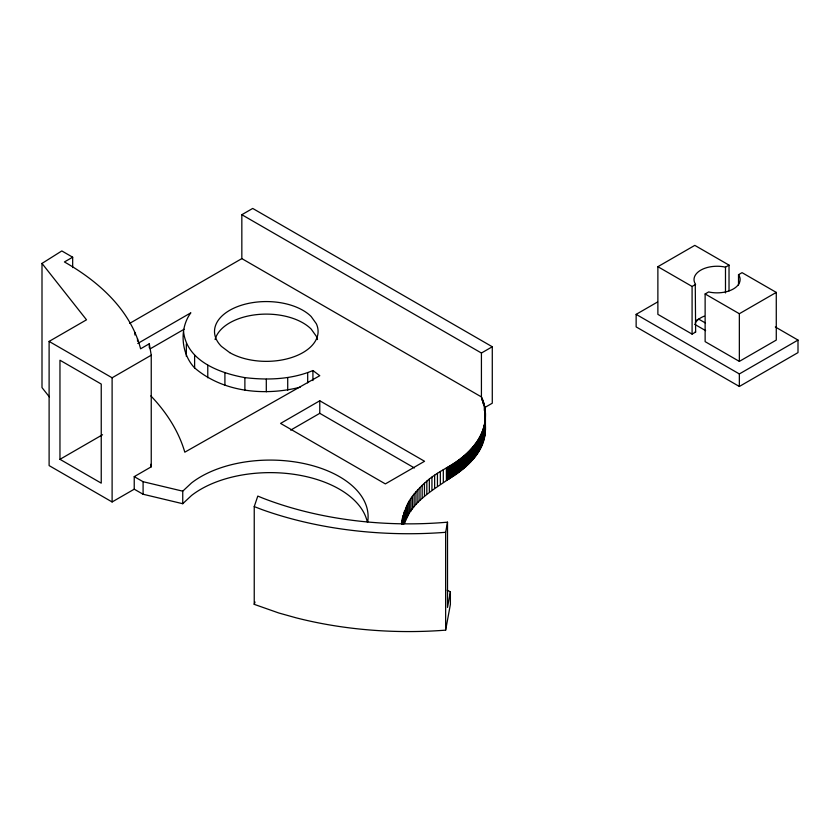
<?xml version="1.0" encoding="UTF-8"?>
<svg xmlns="http://www.w3.org/2000/svg" width="840" height="840" viewBox="0 0 840 840"><rect width="100%" height="100%" fill="white"/><g stroke="black" fill="none" stroke-linecap="round" stroke-linejoin="round"><path stroke-width="1.26" d="M72.67 267.593L72.67 257.208L61.813 250.94L42 263.424L42 387.597L49.287 396.827M129.749 323.337L241.836 258.605L241.836 214.704L481.425 353.031L481.425 396.931C488.733 411.989 485.688 430.511 475.577 443.531C469.791 451.406 462.284 457.884 454.146 463.239C444.98 469.088 435.046 473.834 426.836 481.12C414.971 491.788 401.405 505.712 404.596 523.163C418.635 480.406 490.969 475.43 485.111 422.173M401.499 522.921L404.596 510.615M445.641 630.147L445.641 532.308L447.51 522.165L446.324 522.281A261.156 150.78 0 0 1 263.025 498.225L257.796 496.083L254.237 506.594L254.237 604.349L278.786 612.99L296.006 617.799A278.26 160.65 0 0 0 445.641 630.147L450.387 604.422L450.387 591.875L447.195 590.205M450.387 591.875L447.51 607.457L447.51 522.165M300.206 387.188C264.821 396.175 223.157 392.406 194.618 367.899C181.031 353.693 179.067 328.566 190.848 312.816L137.771 343.466M254.237 604.349L255.024 602.007M42 263.424L86.51 319.809L49.109 341.407L49.109 465.591L112.109 501.963L134.232 489.195L143.094 494.245L182.742 503.717L182.742 491.169L191.531 482.937A97.923 56.532 0 0 1 305.644 463.921A97.923 56.532 0 0 1 367.584 522.438M182.742 503.717L191.531 495.485A97.923 56.532 0 0 1 295.019 474.474A97.923 56.532 0 0 1 367.332 522.102M241.836 214.704L252.703 208.435L492.282 346.762L492.282 403.2L484.68 407.589M134.232 489.195L134.232 476.648L151.242 466.82L151.242 355.194L149.289 343.781L140.595 348.8C130.599 309.75 98.291 281.18 64.418 261.954L72.67 257.208M150.192 348.831L184.076 329.269M49.109 341.407L112.109 377.79L151.242 355.194M59.965 459.322L101.241 483.147L101.241 384.058L59.965 360.224L59.965 459.322L102.553 434.731M319.778 400.774L280.581 423.413L385.361 483.903L424.557 461.276L319.778 400.774L319.778 413.322L414.414 467.964M290.661 430.132L319.778 413.322M481.425 353.031L492.282 346.762M729.025 265.125L725.487 267.173L724.479 266.952A23.047 13.303 0 0 0 718.578 266.269L717.077 266.248A23.047 13.303 0 0 0 694.029 279.552L694.082 280.423A23.047 13.303 0 0 0 695.258 283.826L695.635 332.062L692.087 334.11L657.877 314.36L657.877 266.69L694.806 245.375L729.025 265.125L729.025 290.892M775.32 326.97L798 340.074L798 352.611L739.347 386.474L636.143 326.897L636.143 314.36L657.583 301.98M657.877 266.69L692.087 286.451L695.635 284.403M705.127 293.969L708.666 291.931L709.663 292.152A23.047 13.303 0 0 0 715.565 292.824L717.077 292.856A23.047 13.303 0 0 0 740.114 279.552L740.072 278.681A23.047 13.303 0 0 0 738.896 275.268L738.518 274.691L742.056 272.654L776.275 292.404L776.275 340.074L739.347 361.389L705.127 341.639L705.127 293.969L739.347 313.73L776.275 292.404M696.433 320.313L698.607 319.064L705.4 322.98M636.143 314.36L739.347 373.937L798 340.074M183.53 331.464C186.711 360.948 219.544 373.096 244.881 377.622C267.635 380.32 291.575 379.502 312.921 370.534L319.778 375.69L184.8 452.183A306.999 177.24 0 0 0 162.393 409.29L161.059 407.579A306.999 177.24 0 0 0 150.843 395.881M134.232 476.648L143.094 481.709L182.742 491.169M254.237 506.594L262.185 509.659A278.26 160.65 0 0 0 445.641 532.308M694.606 324.282L705.631 330.635M241.836 258.605L481.425 396.931M695.258 331.485L695.635 332.062M150.811 464.289L151.242 466.82M739.347 313.73L739.347 361.389M739.347 373.937L739.347 386.474M738.518 274.691L738.518 285.002M725.487 267.173L725.487 292.929M692.087 286.451L692.087 334.11M485.425 412.85L485.425 430.227M485.216 410.435L485.216 432.653M485.111 409.637L485.111 433.451M484.869 408.03L484.869 410.54M484.995 421.712L484.858 435.057M484.722 407.221L484.722 409.731M484.712 423.318L484.712 435.855M484.554 406.423L484.554 410.193M484.554 424.116L484.554 436.663M484.386 405.626L484.386 410.644M484.376 424.914L484.376 437.462M484.187 425.712L484.187 438.26M483.977 426.51L483.977 439.058M483.756 403.231L483.756 405.741M483.745 427.308L483.745 439.845M483.515 402.444L483.515 404.954M483.515 428.106L483.515 440.643M483.252 428.894L483.252 441.441M483 400.858L483 403.368M482.99 429.681L482.99 442.229M482.717 400.071L482.717 402.581M482.695 430.479L482.695 443.016M482.402 431.267L482.402 443.804M482.087 432.044L482.087 444.591M481.772 397.709L481.772 400.218M481.751 432.831L481.751 445.368M481.415 433.608L481.415 446.156M481.047 434.385L481.047 446.933M480.68 435.162L480.68 447.709M480.281 435.939L480.281 448.487M479.882 436.716L479.882 449.253M479.462 437.483L479.462 450.019M479.021 438.249L479.021 450.786M478.58 439.016L478.58 451.553M478.118 439.772L478.118 452.319M477.635 440.528L477.635 453.075M477.141 441.284L477.141 453.82M476.637 442.029L476.637 454.577M476.112 442.785L476.112 455.322M475.577 443.531L475.577 456.068M475.031 444.266L475.031 456.813M474.464 445.001L474.464 457.548M473.886 445.736L473.886 458.283M473.288 446.471L473.288 459.007M472.679 447.195L472.679 459.732M472.059 447.919L472.059 460.457M471.429 448.634L471.429 461.181M470.778 449.348L470.778 461.895M470.117 450.062L470.117 462.599M469.445 450.765L469.445 463.302M468.752 451.469L468.752 464.006M468.048 452.161L468.048 464.699M467.334 452.855L467.334 465.392M466.61 453.537L466.61 466.084M465.864 454.219L465.864 466.767M465.108 454.902L465.108 467.439M464.342 455.574L464.342 468.122M463.554 456.246L463.554 468.783M462.767 456.907L462.767 469.445M461.958 457.558L461.958 470.106M461.139 458.22L461.139 470.757M460.31 458.861L460.31 471.408M459.459 459.501L459.459 472.048M458.608 460.142L458.608 472.689M457.737 460.772L457.737 473.319M456.855 461.401L456.855 473.939M455.963 462.021L455.963 474.558M455.06 462.63L455.06 475.178M454.146 463.239L454.146 475.786M453.212 463.848L453.212 476.385M452.277 464.436L452.277 476.983M451.322 465.034L451.322 477.572M450.366 465.612L450.366 478.159M449.568 466.2L449.568 478.737M448.718 466.61L448.718 479.157M448.403 466.767L448.403 479.304M447.405 467.334L447.405 479.871M446.407 467.891L446.407 480.428M443.32 469.634L443.32 482.171M440.339 471.429L440.339 483.966M437.441 473.267L437.441 485.814M434.637 475.167L434.637 487.704M431.939 477.11L431.939 489.647M429.334 479.094L429.334 491.631M426.836 481.12L426.836 493.668M424.452 483.189L424.452 495.737M422.163 485.3L422.163 497.847M419.99 487.452L419.99 500M417.921 489.636L417.921 502.183M415.968 491.862L415.968 504.399M414.131 494.109L414.131 506.656M412.409 496.398L412.409 508.935M410.802 498.708L410.802 511.245M409.322 501.039L409.322 513.587M407.957 503.402L407.957 515.949M406.718 505.785L406.718 518.332M405.594 508.19L405.594 520.737M403.725 513.051L403.725 524.339M402.98 515.508L402.98 524.286M402.36 517.965L402.36 524.244M401.867 520.443L401.867 524.202M312.921 370.534L312.921 380.562M307.692 372.855L307.692 382.882M287.721 377.622L287.721 390.169M266.301 379.25L266.301 391.797M244.881 377.622L244.881 390.169M224.91 372.855L224.91 385.392M207.774 365.253L207.774 377.8M194.618 355.362L194.618 367.899M186.344 343.833L186.344 356.37M149.289 343.781L149.289 347.676M143.094 481.709L143.094 494.245M137.519 338.635L137.519 341.145M134.904 332.493L134.904 335.002M112.109 377.79L112.109 501.963M215.093 339.549A51.786 29.893 0 0 1 256.673 314.632A51.786 29.893 0 0 1 311.147 329.06L316.323 336.273A51.786 29.893 0 0 1 317.51 339.549M695.258 322.938A23.047 13.303 0 0 1 704.277 316.155M229.688 352.601L221.456 346.416A51.786 29.893 0 0 1 240.408 305.571A51.786 29.893 0 0 1 311.147 316.512L316.323 323.726A51.786 29.893 0 0 1 292.194 357.357A51.786 29.893 0 0 1 229.688 352.601"/></g></svg>
